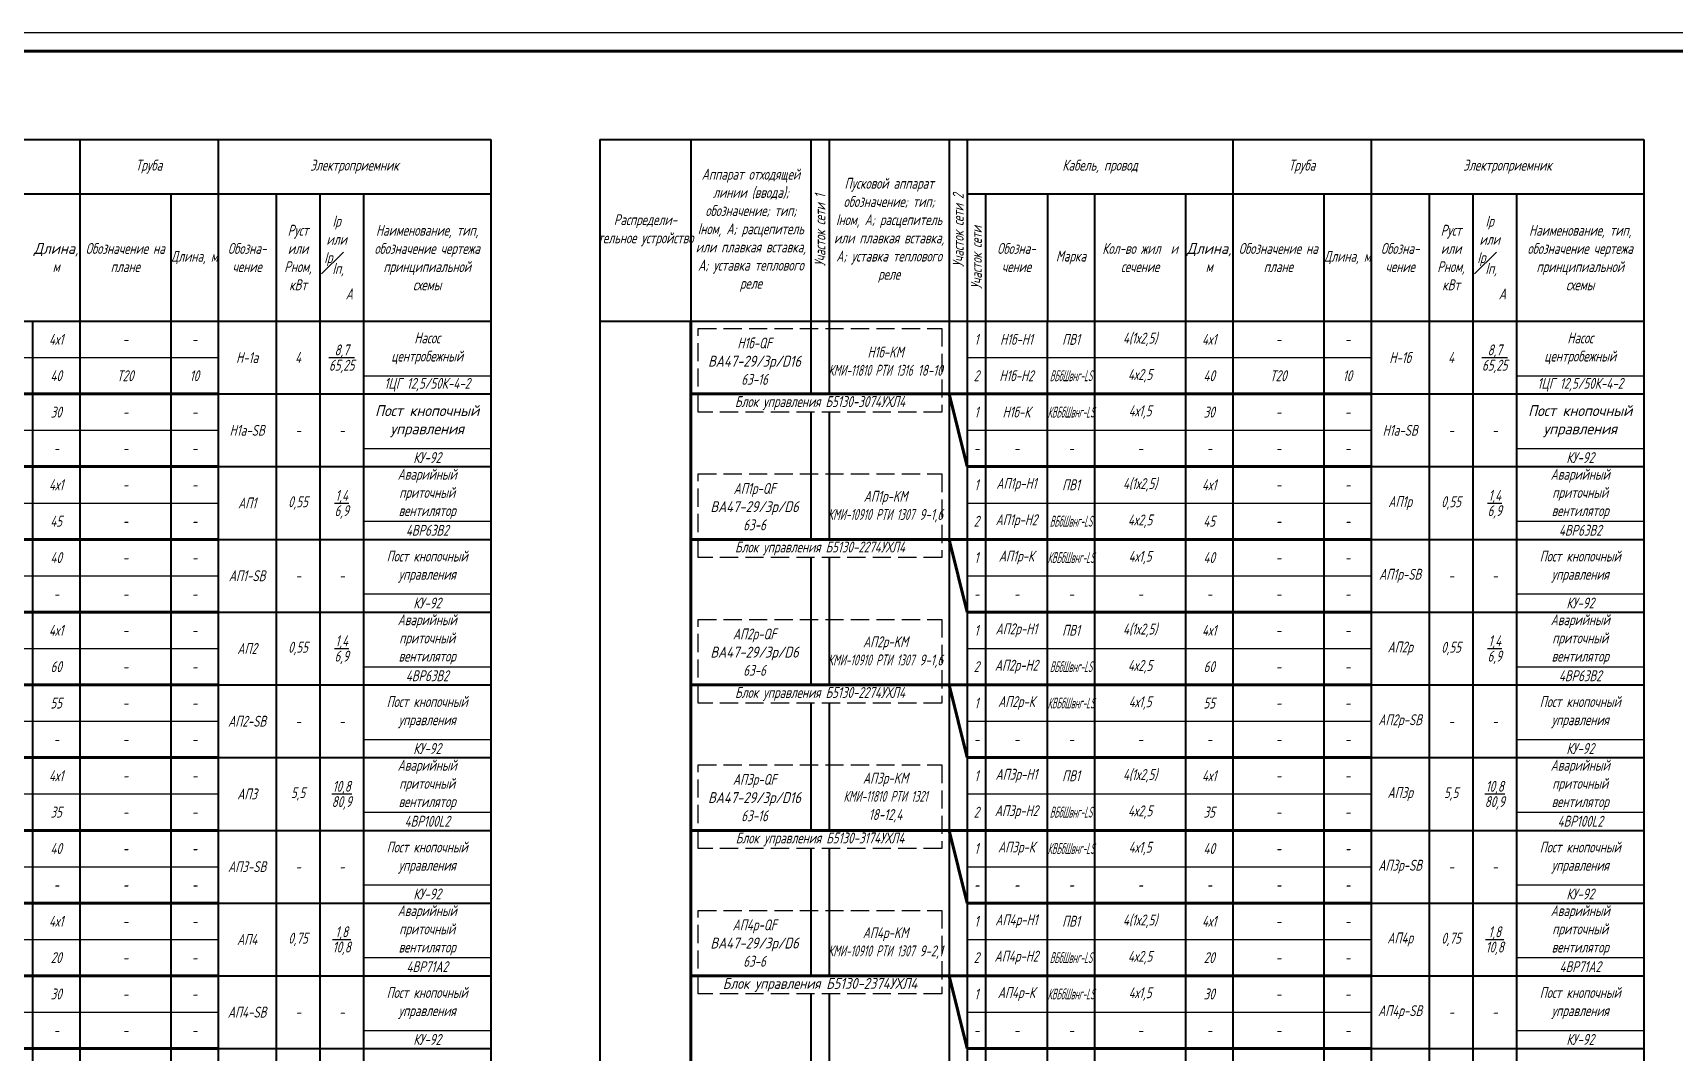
# Model space of a CAD drawing. Header units: millimetres. Extents: x 6735 to 13224, y -12144 to -9633.
# Drawn here: x 8420.2 to 8871.4, y -9913.7 to -9633.4 of the extents above; entities that cross this region are included whole.
import ezdxf

# ---------------------------------------------------------------- set-up
doc = ezdxf.new("R2010")
doc.units = ezdxf.units.MM
doc.linetypes.add('gost5', pattern=[7, 5, -2, 0])
for name, color, linetype, lineweight in [('КаБель силовой (Вновь)', 1, 'Continuous', 60), ('Рамка толстая', 7, 'Continuous', 60), ('Рамка тонкая', 5, 'Continuous', 25), ('Строительный', 251, 'Continuous', 13), ('Схема распред. сети', 9, 'Continuous', 25)]:
    doc.layers.add(name, color=color, linetype=linetype, lineweight=lineweight)
doc.styles.add('Simplex', font='simplex.shx', dxfattribs={"width": 0.7, "oblique": 15})

# ---------------------------------------------------------------- blocks, each defined once
blk = doc.blocks.new('A$C2EF054A0')
at = {"layer": 'Строительный', "color": 1, "lineweight": 80}
blk.add_line((25, 0), (212, 0), dxfattribs=at)
at = {"layer": 'Схема распред. сети', "lineweight": 40}
for p, q in [((0, 20), (0, 0)), ((25, 20), (25, 0)), ((58, 20), (58, 0)), ((63, 20), (63, 0)), ((96, 20), (96, 0)), ((101, 20), (101, 0)), ((106, 20), (106, 0)), ((123, 20), (123, 0)), ((136, 20), (136, 0)), ((161, 20), (161, 0)), ((174, 20), (174, 0)), ((199, 20), (199, 0)), ((212, 20), (212, 0)), ((228, 20), (228, 0)), ((240, 20), (240, 0)), ((252, 20), (252, 0)), ((287, 20), (287, 0)), ((212, 0), (287, 0))]:
    blk.add_line(p, q, dxfattribs=at)
at = {"layer": 'Схема распред. сети'}
blk.add_line((101, 10), (212, 10), dxfattribs=at)
blk = doc.blocks.new('A$C3C9A24EA')
at = {"layer": 'Схема распред. сети', "color": 5}
blk.add_line((252, 5), (287, 5), dxfattribs=at)
at = {"layer": 'Схема распред. сети'}
blk.add_blockref('A$C2EF054A0', (0, 0), dxfattribs=at)
blk = doc.blocks.new('A$C7AEF134F')
at = {"layer": 'Строительный', "color": 142, "lineweight": 80}
for q in [(96, 20), (212, 0)]:
    blk.add_line((101, 0), q, dxfattribs=at)
at = {"layer": 'Схема распред. сети', "lineweight": 40}
for p, q in [((0, 20), (0, 0)), ((25, 20), (25, 0)), ((96, 20), (96, 0)), ((101, 20), (101, 0)), ((106, 20), (106, 0)), ((123, 20), (123, 0)), ((136, 20), (136, 0)), ((161, 20), (161, 0)), ((174, 20), (174, 0)), ((199, 20), (199, 0)), ((212, 20), (212, 0)), ((228, 20), (228, 0)), ((240, 20), (240, 0)), ((252, 20), (252, 0)), ((287, 20), (287, 0)), ((58, 15), (58, 0)), ((63, 15), (63, 0)), ((212, 0), (287, 0))]:
    blk.add_line(p, q, dxfattribs=at)
at = {"layer": 'Схема распред. сети'}
blk.add_line((101, 10), (212, 10), dxfattribs=at)
at = {"layer": 'Схема распред. сети', "color": 5}
blk.add_line((252, 5), (287, 5), dxfattribs=at)
blk = doc.blocks.new('A$C191D409F')
at = {"layer": 'Рамка толстая'}
blk.add_line((1677, 589), (20, 589), dxfattribs=at)
at = {"layer": 'Рамка тонкая'}
blk.add_line((1682, 594), (0, 594), dxfattribs=at)

msp = doc.modelspace()

# ---------------------------------------------------------------- linework, layer by layer
at = {"layer": 'КаБель силовой (Вновь)', "lineweight": 100}
msp.add_line((8601.10387, -9712.65225), (8601.10387, -10202.35746), dxfattribs=at)
at = {"layer": 'Рамка тонкая', "linetype": 'gost5'}
for p, q in [((8603.10387, -9714.65225), (8670.10387, -9714.65225)), ((8603.10387, -9737.65225), (8603.10387, -9714.65225)), ((8670.10387, -9714.65225), (8670.10387, -9737.65225)), ((8670.10387, -9737.65225), (8603.10387, -9737.65225)), ((8603.10387, -9754.65225), (8670.10387, -9754.65225)), ((8603.10387, -9777.65225), (8603.10387, -9754.65225)), ((8670.10387, -9754.65225), (8670.10387, -9777.65225)), ((8670.10387, -9777.65225), (8603.10387, -9777.65225)), ((8603.10387, -9794.65225), (8670.10387, -9794.65225)), ((8603.10387, -9817.65225), (8603.10387, -9794.65225)), ((8670.10387, -9794.65225), (8670.10387, -9817.65225)), ((8670.10387, -9817.65225), (8603.10387, -9817.65225)), ((8603.10387, -9834.65225), (8670.10387, -9834.65225)), ((8603.10387, -9857.65225), (8603.10387, -9834.65225)), ((8670.10387, -9834.65225), (8670.10387, -9857.65225)), ((8670.10387, -9857.65225), (8603.10387, -9857.65225)), ((8603.10387, -9874.65225), (8670.10387, -9874.65225)), ((8603.10387, -9897.65225), (8603.10387, -9874.65225)), ((8670.10387, -9874.65225), (8670.10387, -9897.65225)), ((8670.10387, -9897.65225), (8603.10387, -9897.65225))]:
    msp.add_line(p, q, dxfattribs=at)
at = {"layer": 'Схема распред. сети', "lineweight": 40}
for p, q in [((8259.10387, -9662.65225), (8546.10387, -9662.65225)), ((8433.10387, -9662.65225), (8433.10387, -9712.65225)), ((8471.10387, -9662.65225), (8471.10387, -9712.65225)), ((8546.10387, -9662.65225), (8546.10387, -9712.65225)), ((8576.10387, -9662.65225), (8863.10387, -9662.65225)), ((8576.10387, -9662.65225), (8576.10387, -9712.65225)), ((8601.10387, -9662.65225), (8601.10387, -9712.65225)), ((8634.10387, -9662.65225), (8634.10387, -9712.65225)), ((8639.10387, -9662.65225), (8639.10387, -9712.65225)), ((8672.10387, -9662.65225), (8672.10387, -9712.65225)), ((8677.10387, -9662.65225), (8677.10387, -9712.65225)), ((8750.10387, -9662.65225), (8750.10387, -9712.65225)), ((8788.10387, -9662.65225), (8788.10387, -9712.65225)), ((8863.10387, -9662.65225), (8863.10387, -9712.65225)), ((8360.10387, -9677.65225), (8546.10387, -9677.65225)), ((8458.10387, -9677.65225), (8458.10387, -9712.65225)), ((8487.10387, -9677.65225), (8487.10387, -9712.65225)), ((8499.10387, -9677.65225), (8499.10387, -9712.65225)), ((8511.10387, -9677.65225), (8511.10387, -9712.65225)), ((8677.10387, -9677.65225), (8863.10387, -9677.65225)), ((8682.10387, -9677.65225), (8682.10387, -9712.65225)), ((8699.10387, -9677.65225), (8699.10387, -9712.65225)), ((8712.10387, -9677.65225), (8712.10387, -9712.65225)), ((8737.10387, -9677.65225), (8737.10387, -9712.65225)), ((8775.10387, -9677.65225), (8775.10387, -9712.65225)), ((8804.10387, -9677.65225), (8804.10387, -9712.65225)), ((8816.10387, -9677.65225), (8816.10387, -9712.65225)), ((8828.10387, -9677.65225), (8828.10387, -9712.65225)), ((8259.10387, -9712.65225), (8546.10387, -9712.65225)), ((8576.10387, -9712.65225), (8863.10387, -9712.65225))]:
    msp.add_line(p, q, dxfattribs=at)

# ---------------------------------------------------------------- block references
for name, p in [('A$C191D409F', (7575.10387, -10227.35746)), ('A$C3C9A24EA', (8259.10386, -9732.65227)), ('A$C3C9A24EA', (8576.10386, -9732.65227)), ('A$C7AEF134F', (8259.10386, -9752.65225)), ('A$C7AEF134F', (8576.10386, -9752.65225)), ('A$C3C9A24EA', (8259.10386, -9772.65227)), ('A$C3C9A24EA', (8576.10386, -9772.65227)), ('A$C7AEF134F', (8259.10386, -9792.65225)), ('A$C7AEF134F', (8576.10386, -9792.65225)), ('A$C3C9A24EA', (8259.10386, -9812.65227)), ('A$C3C9A24EA', (8576.10386, -9812.65227)), ('A$C7AEF134F', (8259.10386, -9832.65225)), ('A$C7AEF134F', (8576.10386, -9832.65225)), ('A$C3C9A24EA', (8259.10386, -9852.65227)), ('A$C3C9A24EA', (8576.10386, -9852.65227)), ('A$C7AEF134F', (8259.10386, -9872.65225)), ('A$C7AEF134F', (8576.10386, -9872.65225)), ('A$C3C9A24EA', (8259.10386, -9892.65227)), ('A$C3C9A24EA', (8576.10386, -9892.65227)), ('A$C7AEF134F', (8259.10386, -9912.65225)), ('A$C7AEF134F', (8576.10386, -9912.65225)), ('A$C3C9A24EA', (8259.10386, -9932.65227)), ('A$C3C9A24EA', (8576.10386, -9932.65227))]:
    msp.add_blockref(name, p)

# ---------------------------------------------------------------- texts
at = {"layer": 'Схема распред. сети', "color": 2, "char_height": 3, "attachment_point": 5, "style": 'Simplex'}
for s, insert, width in [('Труба', (8452.10387, -9670.15225), 38), ('Электроприемник', (8508.60387, -9670.15225), 75), ('Кабель, провод', (8713.60387, -9670.15225), 73), ('Труба', (8769.10387, -9670.15225), 38), ('Электроприемник', (8825.60387, -9670.15225), 75), ('{\\W0.7;Аппарат отходящей линии (ввода); обозначение; тип; Iном, А; расцепитель или плавкая вставка, А; уставка теплового реле}', (8617.60387, -9687.65225), 33), ('Пусковой аппарат обозначение; тип; Iном, А; расцепитель или плавкая вставка, А; уставка теплового реле', (8655.60387, -9687.65225), 33), ('\\A1;Iр   или   \\SIр#Iп, ;       А', (8505.10387, -9695.15225), 12), ('Распредели-\\Pтельное устройство', (8588.60387, -9687.65225), 25), ('\\A1;Iр   или   \\SIр#Iп, ;       А', (8822.10387, -9695.15225), 12), ('Pуст или Pном, кВт', (8493.10387, -9695.15225), 12), ('Наименование, тип, обозначение чертежа принципиальной схемы', (8528.60387, -9695.15225), 35), ('Pуст или Pном, кВт', (8810.10387, -9695.15225), 12), ('Наименование, тип, обозначение чертежа принципиальной схемы', (8845.60387, -9695.15225), 35), ('{\\W0.9;Длина, }м', (8426.60387, -9695.15225), 13), ('Обозначение на плане', (8445.60387, -9695.15225), 25), ('Обозна-\\Pчение', (8479.10387, -9695.15225), 16), ('Обозна- чение', (8690.60387, -9695.15225), 17), ('Кол-во жил  и сечение', (8724.60387, -9695.15225), 25), ('{\\W0.9;Длина, }м', (8743.60387, -9695.15225), 13), ('Обозначение на плане', (8762.60387, -9695.15225), 25), ('Обозна-\\Pчение', (8796.10387, -9695.15225), 16), ('Длина, м', (8464.60387, -9695.15225), 13), ('Марка', (8705.60387, -9695.15225), 13), ('Длина, м', (8781.60387, -9695.15225), 13), ('4х1', (8426.60387, -9717.65225), 13), ('-', (8445.60387, -9717.65225), 25), ('-', (8464.60387, -9717.65225), 13), ('\\A1;\\S8,7/65,25;', (8505.10387, -9722.65225), 12), ('Насос \\Pцентробежный', (8528.60387, -9720.15225), 35), ('Н1б-QF\\P{\\W0.8;ВА47-29/3р/D16}\\P63-16', (8618.60387, -9723.65225), 31), ('Н1б-KM\\P{\\W0.6;КМИ-11810 РТИ 1316} 18-10', (8654.60387, -9723.65225), 31), ('1', (8679.60387, -9717.65225), 5), ('Н1б-Н1', (8690.60387, -9717.65225), 17), ('ПВ1', (8705.60387, -9717.65225), 13), ('4(1х2,5)', (8724.60387, -9717.65225), 25), ('4х1', (8743.60387, -9717.65225), 13), ('-', (8762.60387, -9717.65225), 25), ('-', (8781.60387, -9717.65225), 13), ('\\A1;\\S8,7/65,25;', (8822.10387, -9722.65225), 12), ('Насос \\Pцентробежный', (8845.60387, -9720.15225), 35), ('Н-1а', (8479.10387, -9722.65225), 16), ('4', (8493.10387, -9722.65225), 12), ('Н-1б', (8796.10387, -9722.65225), 16), ('4', (8810.10387, -9722.65225), 12), ('40', (8426.60387, -9727.65225), 13), ('Т20', (8445.60387, -9727.65225), 25), ('10', (8464.60387, -9727.65225), 13), ('1ЦГ 12,5/50К-4-2', (8528.60387, -9730.15225), 35), ('2', (8679.60387, -9727.65225), 5), ('Н1б-Н2', (8690.60387, -9727.65225), 17), ('{\\W0.4;ВБбШвнг-LS}', (8705.60387, -9727.65225), 13), ('4х2,5', (8724.60387, -9727.65225), 25), ('40', (8743.60387, -9727.65225), 13), ('Т20', (8762.60387, -9727.65225), 25), ('10', (8781.60387, -9727.65225), 13), ('1ЦГ 12,5/50К-4-2', (8845.60387, -9730.15225), 35), ('{\\W0.7;Блок управления Б5130-3074УХЛ4}', (8636.60387, -9735.15225), 67), ('30', (8426.60387, -9737.65225), 13), ('-', (8445.60387, -9737.65225), 25), ('-', (8464.60387, -9737.65225), 13), ('{\\W0.9;Пост кнопочный управления}', (8528.60387, -9740.15225), 35), ('1', (8679.60387, -9737.65225), 5), ('Н1б-К', (8690.60387, -9737.65225), 17), ('{\\W0.4;КВБбШвнг-LS}', (8705.60387, -9737.65225), 13), ('4х1,5', (8724.60387, -9737.65225), 25), ('30', (8743.60387, -9737.65225), 13), ('-', (8762.60387, -9737.65225), 25), ('-', (8781.60387, -9737.65225), 13), ('{\\W0.9;Пост кнопочный управления}', (8845.60387, -9740.15225), 35), ('{\\W0.7;Н1а-SB}', (8479.10387, -9742.65225), 16), ('{\\W0.7;Н1а-SB}', (8796.10387, -9742.65225), 16), ('-', (8493.10387, -9742.65225), 12), ('-', (8505.10387, -9742.65225), 12), ('-', (8810.10387, -9742.65225), 12), ('-', (8822.10387, -9742.65225), 12), ('-', (8426.60387, -9747.65225), 13), ('-', (8445.60387, -9747.65225), 25), ('-', (8464.60387, -9747.65225), 13), ('КУ-92', (8528.60387, -9750.15225), 35), ('-', (8679.60387, -9747.65225), 5), ('-', (8690.60387, -9747.65225), 17), ('-', (8705.60387, -9747.65225), 13), ('-', (8724.60387, -9747.65225), 25), ('-', (8743.60387, -9747.65225), 13), ('-', (8762.60387, -9747.65225), 25), ('-', (8781.60387, -9747.65225), 13), ('КУ-92', (8845.60387, -9750.15225), 35), ('Аварийный приточный вентилятор', (8528.60387, -9760.15225), 35), ('АП1р-Н1', (8690.60387, -9757.65225), 17), ('4(1х2,5)', (8724.60387, -9757.65225), 25), ('Аварийный приточный вентилятор', (8845.60387, -9760.15225), 35), ('4х1', (8426.60387, -9757.65225), 13), ('-', (8445.60387, -9757.65225), 25), ('-', (8464.60387, -9757.65225), 13), ('\\A1;\\S1,4/6,9;', (8505.10387, -9762.65225), 12), ('АП1р-QF\\P{\\W0.8;ВА47-29/3р/D6}\\P63-6', (8618.60387, -9763.65225), 31), ('АП1р-KM\\P{\\W0.6;КМИ-10910 РТИ 1307} 9-1,6', (8654.60387, -9763.65225), 31), ('1', (8679.60387, -9757.65225), 5), ('ПВ1', (8705.60387, -9757.65225), 13), ('4х1', (8743.60387, -9757.65225), 13), ('-', (8762.60387, -9757.65225), 25), ('-', (8781.60387, -9757.65225), 13), ('\\A1;\\S1,4/6,9;', (8822.10387, -9762.65225), 12), ('АП1', (8479.10387, -9762.65225), 16), ('0,55', (8493.10387, -9762.65225), 12), ('АП1р', (8796.10387, -9762.65225), 16), ('0,55', (8810.10387, -9762.65225), 12), ('45', (8426.60387, -9767.65225), 13), ('-', (8445.60387, -9767.65225), 25), ('-', (8464.60387, -9767.65225), 13), ('4ВР63В2', (8528.60387, -9770.15225), 35), ('2', (8679.60387, -9767.65225), 5), ('АП1р-Н2', (8690.60387, -9767.65225), 17), ('{\\W0.4;ВБбШвнг-LS}', (8705.60387, -9767.65225), 13), ('4х2,5', (8724.60387, -9767.65225), 25), ('45', (8743.60387, -9767.65225), 13), ('-', (8762.60387, -9767.65225), 25), ('-', (8781.60387, -9767.65225), 13), ('4ВР63В2', (8845.60387, -9770.15225), 35), ('{\\W0.7;Блок управления Б5130-2274УХЛ4}', (8636.60387, -9775.15225), 67), ('40', (8426.60387, -9777.65225), 13), ('-', (8445.60387, -9777.65225), 25), ('-', (8464.60387, -9777.65225), 13), ('Пост кнопочный управления', (8528.60387, -9780.15225), 35), ('1', (8679.60387, -9777.65225), 5), ('АП1р-К', (8690.60387, -9777.65225), 17), ('{\\W0.4;КВБбШвнг-LS}', (8705.60387, -9777.65225), 13), ('4х1,5', (8724.60387, -9777.65225), 25), ('40', (8743.60387, -9777.65225), 13), ('-', (8762.60387, -9777.65225), 25), ('-', (8781.60387, -9777.65225), 13), ('Пост кнопочный управления', (8845.60387, -9780.15225), 35), ('{\\W0.7;АП1-SB}', (8479.10387, -9782.65225), 16), ('-', (8493.10387, -9782.65225), 12), ('-', (8505.10387, -9782.65225), 12), ('{\\W0.7;АП1р-SB}', (8796.10387, -9782.65225), 16), ('-', (8810.10387, -9782.65225), 12), ('-', (8822.10387, -9782.65225), 12), ('-', (8426.60387, -9787.65225), 13), ('-', (8445.60387, -9787.65225), 25), ('-', (8464.60387, -9787.65225), 13), ('КУ-92', (8528.60387, -9790.15225), 35), ('-', (8679.60387, -9787.65225), 5), ('-', (8690.60387, -9787.65225), 17), ('-', (8705.60387, -9787.65225), 13), ('-', (8724.60387, -9787.65225), 25), ('-', (8743.60387, -9787.65225), 13), ('-', (8762.60387, -9787.65225), 25), ('-', (8781.60387, -9787.65225), 13), ('КУ-92', (8845.60387, -9790.15225), 35), ('4х1', (8426.60387, -9797.65225), 13), ('Аварийный приточный вентилятор', (8528.60387, -9800.15225), 35), ('1', (8679.60387, -9797.65225), 5), ('АП2р-Н1', (8690.60387, -9797.65225), 17), ('ПВ1', (8705.60387, -9797.65225), 13), ('4(1х2,5)', (8724.60387, -9797.65225), 25), ('4х1', (8743.60387, -9797.65225), 13), ('Аварийный приточный вентилятор', (8845.60387, -9800.15225), 35), ('-', (8445.60387, -9797.65225), 25), ('-', (8464.60387, -9797.65225), 13), ('0,55', (8493.10387, -9802.65225), 12), ('\\A1;\\S1,4/6,9;', (8505.10387, -9802.65225), 12), ('АП2р-QF\\P{\\W0.8;ВА47-29/3р/D6}\\P63-6', (8618.60387, -9803.65225), 31), ('АП2р-KM\\P{\\W0.6;КМИ-10910 РТИ 1307} 9-1,6', (8654.60387, -9803.65225), 31), ('-', (8762.60387, -9797.65225), 25), ('-', (8781.60387, -9797.65225), 13), ('АП2р', (8796.10387, -9802.65225), 16), ('0,55', (8810.10387, -9802.65225), 12), ('\\A1;\\S1,4/6,9;', (8822.10387, -9802.65225), 12), ('АП2', (8479.10387, -9802.65225), 16), ('60', (8426.60387, -9807.65225), 13), ('-', (8445.60387, -9807.65225), 25), ('-', (8464.60387, -9807.65225), 13), ('4ВР63В2', (8528.60387, -9810.15225), 35), ('2', (8679.60387, -9807.65225), 5), ('АП2р-Н2', (8690.60387, -9807.65225), 17), ('{\\W0.4;ВБбШвнг-LS}', (8705.60387, -9807.65225), 13), ('4х2,5', (8724.60387, -9807.65225), 25), ('60', (8743.60387, -9807.65225), 13), ('-', (8762.60387, -9807.65225), 25), ('-', (8781.60387, -9807.65225), 13), ('4ВР63В2', (8845.60387, -9810.15225), 35), ('{\\W0.7;Блок управления Б5130-2274УХЛ4}', (8636.60387, -9815.15225), 67), ('55', (8426.60387, -9817.65225), 13), ('-', (8445.60387, -9817.65225), 25), ('-', (8464.60387, -9817.65225), 13), ('Пост кнопочный управления', (8528.60387, -9820.15225), 35), ('1', (8679.60387, -9817.65225), 5), ('АП2р-К', (8690.60387, -9817.65225), 17), ('{\\W0.4;КВБбШвнг-LS}', (8705.60387, -9817.65225), 13), ('4х1,5', (8724.60387, -9817.65225), 25), ('55', (8743.60387, -9817.65225), 13), ('-', (8762.60387, -9817.65225), 25), ('-', (8781.60387, -9817.65225), 13), ('Пост кнопочный управления', (8845.60387, -9820.15225), 35), ('{\\W0.7;АП2-SB}', (8479.10387, -9822.65225), 16), ('-', (8493.10387, -9822.65225), 12), ('-', (8505.10387, -9822.65225), 12), ('{\\W0.7;АП2р-SB}', (8796.10387, -9822.65225), 16), ('-', (8810.10387, -9822.65225), 12), ('-', (8822.10387, -9822.65225), 12), ('-', (8426.60387, -9827.65225), 13), ('-', (8445.60387, -9827.65225), 25), ('-', (8464.60387, -9827.65225), 13), ('-', (8679.60387, -9827.65225), 5), ('-', (8690.60387, -9827.65225), 17), ('-', (8705.60387, -9827.65225), 13), ('-', (8724.60387, -9827.65225), 25), ('-', (8743.60387, -9827.65225), 13), ('-', (8762.60387, -9827.65225), 25), ('-', (8781.60387, -9827.65225), 13), ('КУ-92', (8528.60387, -9830.15225), 35), ('КУ-92', (8845.60387, -9830.15225), 35), ('4х1', (8426.60387, -9837.65225), 13), ('Аварийный приточный вентилятор', (8528.60387, -9840.15225), 35), ('АП3р-QF\\P{\\W0.8;ВА47-29/3р/D16}\\P63-16', (8618.60387, -9843.65225), 31), ('АП3р-KM\\P{\\W0.6;КМИ-11810 РТИ 1321} 18-12,4', (8654.60387, -9843.65225), 31), ('1', (8679.60387, -9837.65225), 5), ('АП3р-Н1', (8690.60387, -9837.65225), 17), ('ПВ1', (8705.60387, -9837.65225), 13), ('4(1х2,5)', (8724.60387, -9837.65225), 25), ('4х1', (8743.60387, -9837.65225), 13), ('Аварийный приточный вентилятор', (8845.60387, -9840.15225), 35), ('-', (8445.60387, -9837.65225), 25), ('-', (8464.60387, -9837.65225), 13), ('АП3', (8479.10387, -9842.65225), 16), ('5,5', (8493.10387, -9842.65225), 12), ('\\A1;\\S10,8/80,9;', (8505.10387, -9842.65225), 12), ('-', (8762.60387, -9837.65225), 25), ('-', (8781.60387, -9837.65225), 13), ('АП3р', (8796.10387, -9842.65225), 16), ('5,5', (8810.10387, -9842.65225), 12), ('\\A1;\\S10,8/80,9;', (8822.10387, -9842.65225), 12), ('35', (8426.60387, -9847.65225), 13), ('2', (8679.60387, -9847.65225), 5), ('АП3р-Н2', (8690.60387, -9847.65225), 17), ('{\\W0.4;ВБбШвнг-LS}', (8705.60387, -9847.65225), 13), ('4х2,5', (8724.60387, -9847.65225), 25), ('35', (8743.60387, -9847.65225), 13), ('-', (8445.60387, -9847.65225), 25), ('-', (8464.60387, -9847.65225), 13), ('4ВР100L2', (8528.60387, -9850.15225), 35), ('-', (8762.60387, -9847.65225), 25), ('-', (8781.60387, -9847.65225), 13), ('4ВР100L2', (8845.60387, -9850.15225), 35), ('{\\W0.7;Блок управления Б5130-3174УХЛ4}', (8636.60387, -9855.15225), 67), ('40', (8426.60387, -9857.65225), 13), ('-', (8445.60387, -9857.65225), 25), ('-', (8464.60387, -9857.65225), 13), ('Пост кнопочный управления', (8528.60387, -9860.15225), 35), ('1', (8679.60387, -9857.65225), 5), ('АП3р-К', (8690.60387, -9857.65225), 17), ('{\\W0.4;КВБбШвнг-LS}', (8705.60387, -9857.65225), 13), ('4х1,5', (8724.60387, -9857.65225), 25), ('40', (8743.60387, -9857.65225), 13), ('-', (8762.60387, -9857.65225), 25), ('-', (8781.60387, -9857.65225), 13), ('Пост кнопочный управления', (8845.60387, -9860.15225), 35), ('{\\W0.7;АП3-SB}', (8479.10387, -9862.65225), 16), ('-', (8493.10387, -9862.65225), 12), ('-', (8505.10387, -9862.65225), 12), ('{\\W0.7;АП3р-SB}', (8796.10387, -9862.65225), 16), ('-', (8810.10387, -9862.65225), 12), ('-', (8822.10387, -9862.65225), 12), ('-', (8426.60387, -9867.65225), 13), ('-', (8445.60387, -9867.65225), 25), ('-', (8464.60387, -9867.65225), 13), ('КУ-92', (8528.60387, -9870.15225), 35), ('-', (8679.60387, -9867.65225), 5), ('-', (8690.60387, -9867.65225), 17), ('-', (8705.60387, -9867.65225), 13), ('-', (8724.60387, -9867.65225), 25), ('-', (8743.60387, -9867.65225), 13), ('-', (8762.60387, -9867.65225), 25), ('-', (8781.60387, -9867.65225), 13), ('КУ-92', (8845.60387, -9870.15225), 35), ('Аварийный приточный вентилятор', (8528.60387, -9880.15225), 35), ('Аварийный приточный вентилятор', (8845.60387, -9880.15225), 35), ('4х1', (8426.60387, -9877.65225), 13), ('АП4р-QF\\P{\\W0.8;ВА47-29/3р/D6}\\P63-6', (8618.60387, -9883.65225), 31), ('1', (8679.60387, -9877.65225), 5), ('АП4р-Н1', (8690.60387, -9877.65225), 17), ('ПВ1', (8705.60387, -9877.65225), 13), ('4(1х2,5)', (8724.60387, -9877.65225), 25), ('4х1', (8743.60387, -9877.65225), 13), ('-', (8445.60387, -9877.65225), 25), ('-', (8464.60387, -9877.65225), 13), ('АП4', (8479.10387, -9882.65225), 16), ('0,75', (8493.10387, -9882.65225), 12), ('\\A1;\\S1,8/10,8;', (8505.10387, -9882.65225), 12), ('АП4р-KM\\P{\\W0.6;КМИ-10910 РТИ 1307} 9-2,1', (8654.60387, -9883.65225), 31), ('-', (8762.60387, -9877.65225), 25), ('-', (8781.60387, -9877.65225), 13), ('АП4р', (8796.10387, -9882.65225), 16), ('0,75', (8810.10387, -9882.65225), 12), ('\\A1;\\S1,8/10,8;', (8822.10387, -9882.65225), 12), ('20', (8426.60387, -9887.65225), 13), ('2', (8679.60387, -9887.65225), 5), ('АП4р-Н2', (8690.60387, -9887.65225), 17), ('{\\W0.4;ВБбШвнг-LS}', (8705.60387, -9887.65225), 13), ('4х2,5', (8724.60387, -9887.65225), 25), ('20', (8743.60387, -9887.65225), 13), ('-', (8445.60387, -9887.65225), 25), ('-', (8464.60387, -9887.65225), 13), ('4ВР71А2', (8528.60387, -9890.15225), 35), ('-', (8762.60387, -9887.65225), 25), ('-', (8781.60387, -9887.65225), 13), ('4ВР71А2', (8845.60387, -9890.15225), 35), ('Пост кнопочный управления', (8528.60387, -9900.15225), 35), ('{\\W0.8;Блок управления Б5130-2374УХЛ4}', (8636.60387, -9895.15225), 67), ('АП4р-К', (8690.60387, -9897.65225), 17), ('4х1,5', (8724.60387, -9897.65225), 25), ('Пост кнопочный управления', (8845.60387, -9900.15225), 35), ('30', (8426.60387, -9897.65225), 13), ('-', (8445.60387, -9897.65225), 25), ('-', (8464.60387, -9897.65225), 13), ('1', (8679.60387, -9897.65225), 5), ('{\\W0.4;КВБбШвнг-LS}', (8705.60387, -9897.65225), 13), ('30', (8743.60387, -9897.65225), 13), ('-', (8762.60387, -9897.65225), 25), ('-', (8781.60387, -9897.65225), 13), ('{\\W0.7;АП4-SB}', (8479.10387, -9902.65225), 16), ('-', (8493.10387, -9902.65225), 12), ('-', (8505.10387, -9902.65225), 12), ('{\\W0.7;АП4р-SB}', (8796.10387, -9902.65225), 16), ('-', (8810.10387, -9902.65225), 12), ('-', (8822.10387, -9902.65225), 12), ('-', (8426.60387, -9907.65225), 13), ('-', (8445.60387, -9907.65225), 25), ('-', (8464.60387, -9907.65225), 13), ('КУ-92', (8528.60387, -9910.15225), 35), ('-', (8679.60387, -9907.65225), 5), ('-', (8690.60387, -9907.65225), 17), ('-', (8705.60387, -9907.65225), 13), ('-', (8724.60387, -9907.65225), 25), ('-', (8743.60387, -9907.65225), 13), ('-', (8762.60387, -9907.65225), 25), ('-', (8781.60387, -9907.65225), 13), ('КУ-92', (8845.60387, -9910.15225), 35)]:
    msp.add_mtext(s, dxfattribs=dict(at, insert=insert, width=width))
at = {"layer": 'Схема распред. сети', "color": 2, "char_height": 3, "attachment_point": 5, "rotation": 90, "style": 'Simplex'}
for s, insert, width in [('Участок сети 1', (8636.60387, -9687.65225), 50), ('Участок сети 2', (8674.60387, -9687.65225), 50), ('Участок сети', (8679.60387, -9695.15225), 35)]:
    msp.add_mtext(s, dxfattribs=dict(at, insert=insert, width=width))

doc.saveas('drawing.dxf')
